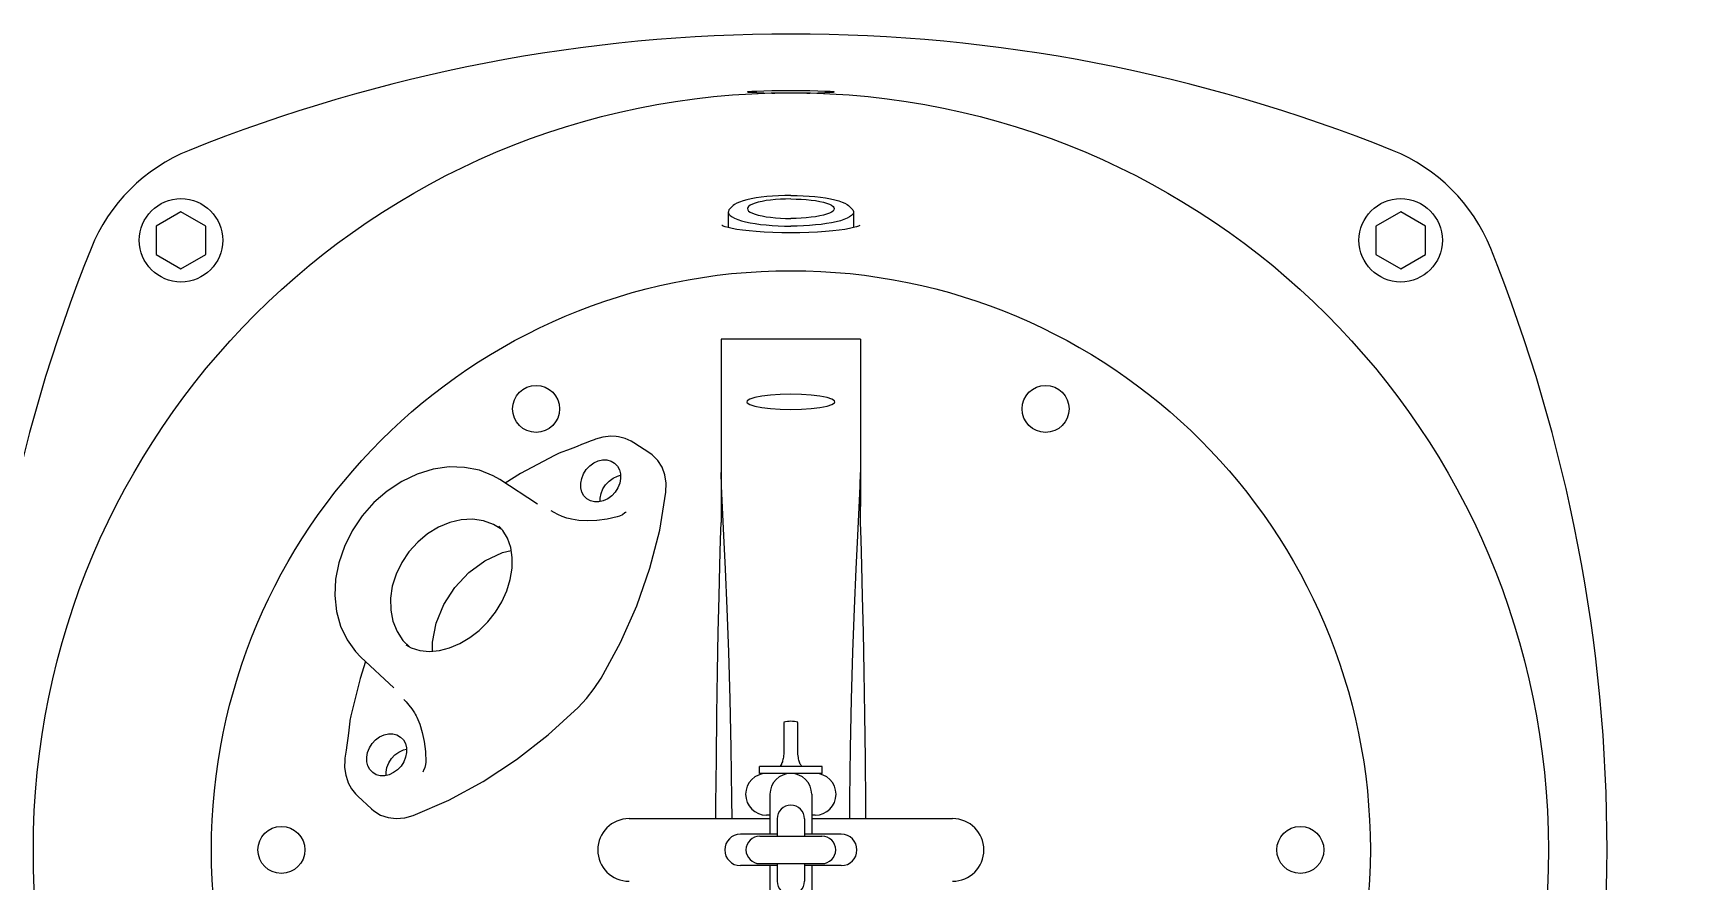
# Model space of a CAD drawing. Extents: x 0 to 216, y -5 to 280.
# Drawn here: x 119.1 to 124.65, y 203.22 to 206.09 of the extents above; entities that cross this region are included whole.
import ezdxf

# ---------------------------------------------------------------- set-up
doc = ezdxf.new("R2010")
doc.units = 0
doc.header["$LTSCALE"] = 10
doc.header["$MEASUREMENT"] = 0
doc.linetypes.add('SHORT_DASH', pattern=[0.125, 0.03125, -0.0625, 0.03125])
doc.layers.add('CADdetails-7-VERYFINE', color=7, linetype='CONTINUOUS')
doc.layers.add('CADdetails-9-EXTRAFINE', color=9, linetype='CONTINUOUS')
doc.styles.add('CADdetails-DIMENSIONS', font='ARIALN.TTF', dxfattribs={"height": 2.38})
doc.dimstyles.new('CADdetails-LEADER', dxfattribs={"dimtxt": 2.38, "dimasz": 2.38, "dimexe": 0.5, "dimexo": 1.5, "dimgap": 1, "dimtad": 0, "dimzin": 0, "dimdsep": 46, "dimtxsty": 'CADdetails-DIMENSIONS', "dimcen": 1, "dimclrd": 256, "dimclre": 256, "dimclrt": 256, "dimadec": 0, "dimazin": 0, "dimtfac": 1, "dimtdec": 4, "dimtofl": 0, "dimtmove": 0, "dimatfit": 3, "dimfxl": 1, "dimtolj": 1, "dimtzin": 0, "dimarcsym": 0})

msp = doc.modelspace()

# ---------------------------------------------------------------- linework, layer by layer
at = {"layer": 'CADdetails-9-EXTRAFINE', "linetype": 'Continuous'}
for p, q in [((121.5105, 205.8875), (121.5142, 205.8886)), ((121.5142, 205.8863), (121.5105, 205.8875)), ((121.5142, 205.8886), (121.525, 205.8897)), ((121.525, 205.8853), (121.5142, 205.8863)), ((121.525, 205.8897), (121.5425, 205.8907)), ((121.5425, 205.8843), (121.525, 205.8853)), ((121.5425, 205.8907), (121.5657, 205.8915)), ((121.5657, 205.8835), (121.5425, 205.8843)), ((121.5657, 205.8915), (121.5935, 205.8921)), ((121.5935, 205.8829), (121.5657, 205.8835)), ((121.5935, 205.8921), (121.6245, 205.8925)), ((121.6027, 205.8828), (121.5935, 205.8829)), ((121.6245, 205.8925), (121.6571, 205.8926)), ((121.6571, 205.8926), (121.6897, 205.8925)), ((121.6897, 205.8925), (121.7207, 205.8921)), ((121.7207, 205.8829), (121.7115, 205.8828)), ((121.7207, 205.8921), (121.7485, 205.8915)), ((121.7485, 205.8835), (121.7207, 205.8829)), ((121.7485, 205.8915), (121.7717, 205.8907)), ((121.7717, 205.8843), (121.7485, 205.8835)), ((121.7717, 205.8907), (121.7892, 205.8897)), ((121.7892, 205.8853), (121.7717, 205.8843)), ((121.7892, 205.8897), (121.8, 205.8886)), ((121.8, 205.8863), (121.7892, 205.8853)), ((121.8, 205.8886), (121.8037, 205.8875)), ((121.8037, 205.8875), (121.8, 205.8863)), ((121.475, 205.512), (121.4675, 205.5076)), ((121.4844, 205.5161), (121.475, 205.512)), ((121.4958, 205.5201), (121.4844, 205.5161)), ((121.5089, 205.5237), (121.4958, 205.5201)), ((121.5237, 205.527), (121.5089, 205.5237)), ((121.5399, 205.53), (121.5237, 205.527)), ((121.5364, 205.5125), (121.5273, 205.5091)), ((121.5474, 205.5156), (121.5364, 205.5125)), ((121.5574, 205.5325), (121.5399, 205.53)), ((121.5599, 205.5184), (121.5474, 205.5156)), ((121.576, 205.5347), (121.5574, 205.5325)), ((121.5738, 205.5209), (121.5599, 205.5184)), ((121.589, 205.5229), (121.5738, 205.5209)), ((121.5955, 205.5363), (121.576, 205.5347)), ((121.6051, 205.5245), (121.589, 205.5229)), ((121.6156, 205.5376), (121.5955, 205.5363)), ((121.622, 205.5257), (121.6051, 205.5245)), ((121.6363, 205.5383), (121.6156, 205.5376)), ((121.6394, 205.5264), (121.622, 205.5257)), ((121.6571, 205.5385), (121.6363, 205.5383)), ((121.6571, 205.5267), (121.6394, 205.5264)), ((121.6571, 205.5385), (121.6779, 205.5383)), ((121.6571, 205.5267), (121.6748, 205.5264)), ((121.6748, 205.5264), (121.6922, 205.5257)), ((121.6779, 205.5383), (121.6986, 205.5376)), ((121.6922, 205.5257), (121.7091, 205.5245)), ((121.6986, 205.5376), (121.7187, 205.5363)), ((121.7091, 205.5245), (121.7252, 205.5229)), ((121.7187, 205.5363), (121.7382, 205.5347)), ((121.7252, 205.5229), (121.7404, 205.5209)), ((121.7382, 205.5347), (121.7568, 205.5325)), ((121.7404, 205.5209), (121.7543, 205.5184)), ((121.7543, 205.5184), (121.7668, 205.5156)), ((121.7568, 205.5325), (121.7743, 205.53)), ((121.7668, 205.5156), (121.7778, 205.5125)), ((121.7743, 205.53), (121.7905, 205.527)), ((121.7778, 205.5125), (121.7869, 205.5091)), ((121.7905, 205.527), (121.8053, 205.5237)), ((121.8053, 205.5237), (121.8184, 205.5201)), ((121.8184, 205.5201), (121.8298, 205.5161)), ((121.8298, 205.5161), (121.8393, 205.512)), ((121.8393, 205.512), (121.8467, 205.5076)), ((119.6003, 205.4832), (119.517, 205.4351)), ((119.6837, 205.4351), (119.6003, 205.4832)), ((121.4463, 205.4847), (121.446, 205.4823)), ((121.446, 205.4823), (121.446, 205.4298)), ((121.446, 205.4823), (121.4463, 205.4799)), ((121.4484, 205.4895), (121.4463, 205.4847)), ((121.4463, 205.4799), (121.4484, 205.4751)), ((121.4517, 205.4933), (121.4484, 205.4895)), ((121.4484, 205.4751), (121.4527, 205.4704)), ((121.4631, 205.5041), (121.4517, 205.4933)), ((121.4527, 205.4704), (121.4591, 205.4659)), ((121.4591, 205.4659), (121.4676, 205.4614)), ((121.4675, 205.5076), (121.4631, 205.5041)), ((121.4676, 205.4614), (121.4779, 205.4572)), ((121.4779, 205.4572), (121.4902, 205.4533)), ((121.5116, 205.4977), (121.5105, 205.4938)), ((121.5105, 205.4938), (121.5116, 205.4898)), ((121.5148, 205.5016), (121.5116, 205.4977)), ((121.5116, 205.4898), (121.5148, 205.4859)), ((121.52, 205.5054), (121.5148, 205.5016)), ((121.5148, 205.4859), (121.52, 205.4821)), ((121.5273, 205.5091), (121.52, 205.5054)), ((121.52, 205.4821), (121.5273, 205.4785)), ((121.5273, 205.4785), (121.5364, 205.4751)), ((121.5364, 205.4751), (121.5474, 205.4719)), ((121.5474, 205.4719), (121.5599, 205.4691)), ((121.5599, 205.4691), (121.5738, 205.4667)), ((121.5738, 205.4667), (121.589, 205.4646)), ((121.589, 205.4646), (121.6051, 205.463)), ((121.6051, 205.463), (121.622, 205.4618)), ((121.622, 205.4618), (121.6394, 205.4611)), ((121.6394, 205.4611), (121.6571, 205.4608)), ((121.6748, 205.4611), (121.6571, 205.4608)), ((121.6922, 205.4618), (121.6748, 205.4611)), ((121.7091, 205.463), (121.6922, 205.4618)), ((121.7252, 205.4646), (121.7091, 205.463)), ((121.7404, 205.4667), (121.7252, 205.4646)), ((121.7543, 205.4691), (121.7404, 205.4667)), ((121.7668, 205.4719), (121.7543, 205.4691)), ((121.7778, 205.4751), (121.7668, 205.4719)), ((121.7869, 205.4785), (121.7778, 205.4751)), ((121.7869, 205.5091), (121.7942, 205.5054)), ((121.7942, 205.4821), (121.7869, 205.4785)), ((121.7942, 205.5054), (121.7995, 205.5016)), ((121.7995, 205.4859), (121.7942, 205.4821)), ((121.7995, 205.5016), (121.8026, 205.4977)), ((121.8026, 205.4898), (121.7995, 205.4859)), ((121.8026, 205.4977), (121.8037, 205.4938)), ((121.8037, 205.4938), (121.8026, 205.4898)), ((121.8363, 205.4572), (121.824, 205.4533)), ((121.8466, 205.4614), (121.8363, 205.4572)), ((121.8551, 205.4659), (121.8466, 205.4614)), ((121.8467, 205.5076), (121.8511, 205.5041)), ((121.8511, 205.5041), (121.8625, 205.4933)), ((121.8615, 205.4704), (121.8551, 205.4659)), ((121.8658, 205.4751), (121.8615, 205.4704)), ((121.8625, 205.4933), (121.8658, 205.4895)), ((121.8658, 205.4895), (121.8679, 205.4847)), ((121.8679, 205.4799), (121.8658, 205.4751)), ((121.8679, 205.4847), (121.8682, 205.4823)), ((121.8682, 205.4823), (121.8679, 205.4799)), ((121.8682, 205.4823), (121.8682, 205.4298)), ((123.7139, 205.4832), (123.6305, 205.4351)), ((123.7972, 205.4351), (123.7139, 205.4832)), ((119.517, 205.4351), (119.517, 205.3389)), ((119.6837, 205.3389), (119.6837, 205.4351)), ((121.4249, 205.4368), (121.4245, 205.437)), ((121.4285, 205.4352), (121.4249, 205.4368)), ((121.4355, 205.4327), (121.4285, 205.4352)), ((121.4458, 205.4298), (121.4355, 205.4327)), ((121.4591, 205.4268), (121.4458, 205.4298)), ((121.4754, 205.4239), (121.4591, 205.4268)), ((121.4944, 205.4211), (121.4754, 205.4239)), ((121.4902, 205.4533), (121.5041, 205.4497)), ((121.516, 205.4187), (121.4944, 205.4211)), ((121.5041, 205.4497), (121.5196, 205.4464)), ((121.5402, 205.4165), (121.516, 205.4187)), ((121.5196, 205.4464), (121.5365, 205.4434)), ((121.5365, 205.4434), (121.5546, 205.4409)), ((121.5669, 205.4147), (121.5402, 205.4165)), ((121.5546, 205.4409), (121.5738, 205.4388)), ((121.5959, 205.4134), (121.5669, 205.4147)), ((121.5738, 205.4388), (121.5939, 205.4371)), ((121.5939, 205.4371), (121.6146, 205.4359)), ((121.6271, 205.4126), (121.5959, 205.4134)), ((121.6146, 205.4359), (121.6357, 205.4352)), ((121.6571, 205.4123), (121.6271, 205.4126)), ((121.6357, 205.4352), (121.6571, 205.4349)), ((121.6785, 205.4352), (121.6571, 205.4349)), ((121.6871, 205.4126), (121.6571, 205.4123)), ((121.6996, 205.4359), (121.6785, 205.4352)), ((121.7183, 205.4134), (121.6871, 205.4126)), ((121.7203, 205.4371), (121.6996, 205.4359)), ((121.7473, 205.4147), (121.7183, 205.4134)), ((121.7404, 205.4388), (121.7203, 205.4371)), ((121.7596, 205.4409), (121.7404, 205.4388)), ((121.774, 205.4165), (121.7473, 205.4147)), ((121.7777, 205.4434), (121.7596, 205.4409)), ((121.7982, 205.4187), (121.774, 205.4165)), ((121.7946, 205.4464), (121.7777, 205.4434)), ((121.8101, 205.4497), (121.7946, 205.4464)), ((121.8198, 205.4211), (121.7982, 205.4187)), ((121.824, 205.4533), (121.8101, 205.4497)), ((121.8388, 205.4239), (121.8198, 205.4211)), ((121.8551, 205.4268), (121.8388, 205.4239)), ((121.8684, 205.4298), (121.8551, 205.4268)), ((121.8787, 205.4327), (121.8684, 205.4298)), ((121.8857, 205.4352), (121.8787, 205.4327)), ((121.8893, 205.4368), (121.8857, 205.4352)), ((121.8893, 205.4367), (121.8896, 205.4369)), ((121.8896, 205.4369), (121.8893, 205.4368)), ((123.6305, 205.4351), (123.6305, 205.3389)), ((123.7972, 205.3389), (123.7972, 205.4351)), ((119.517, 205.3389), (119.6003, 205.2907)), ((119.6003, 205.2907), (119.6837, 205.3389)), ((123.6305, 205.3389), (123.7139, 205.2907)), ((123.7139, 205.2907), (123.7972, 205.3389)), ((121.8917, 205.0531), (121.4225, 205.0531)), ((121.4225, 205.0531), (121.4225, 204.5103)), ((121.8917, 205.0531), (121.8917, 204.4886)), ((121.5099, 204.8454), (121.5089, 204.8414)), ((121.5185, 204.8515), (121.5099, 204.8454)), ((121.5351, 204.857), (121.5185, 204.8515)), ((121.5588, 204.8616), (121.5351, 204.857)), ((121.5882, 204.8651), (121.5588, 204.8616)), ((121.6216, 204.8673), (121.5882, 204.8651)), ((121.6571, 204.8681), (121.6216, 204.8673)), ((121.6926, 204.8673), (121.6571, 204.8681)), ((121.726, 204.8651), (121.6926, 204.8673)), ((121.7554, 204.8616), (121.726, 204.8651)), ((121.7791, 204.857), (121.7554, 204.8616)), ((121.7958, 204.8515), (121.7791, 204.857)), ((121.8043, 204.8454), (121.7958, 204.8515)), ((121.8053, 204.8414), (121.8043, 204.8454)), ((121.5089, 204.8414), (121.5099, 204.8392)), ((121.5099, 204.8392), (121.5185, 204.8332)), ((121.5185, 204.8332), (121.5351, 204.8277)), ((121.5351, 204.8277), (121.5588, 204.8231)), ((121.5588, 204.8231), (121.5882, 204.8195)), ((121.5882, 204.8195), (121.6216, 204.8173)), ((121.6216, 204.8173), (121.6571, 204.8166)), ((121.6571, 204.8166), (121.6926, 204.8173)), ((121.6926, 204.8173), (121.726, 204.8195)), ((121.726, 204.8195), (121.7554, 204.8231)), ((121.7554, 204.8231), (121.7791, 204.8277)), ((121.7791, 204.8277), (121.7958, 204.8332)), ((121.7958, 204.8332), (121.8043, 204.8392)), ((121.8043, 204.8392), (121.8053, 204.8414)), ((120.9043, 204.6793), (120.885, 204.6721)), ((120.9223, 204.6857), (120.9043, 204.6793)), ((120.9367, 204.6915), (120.9223, 204.6857)), ((120.9512, 204.6976), (120.9367, 204.6915)), ((120.967, 204.7041), (120.9512, 204.6976)), ((120.9805, 204.7095), (120.967, 204.7041)), ((120.9865, 204.7118), (120.9805, 204.7095)), ((120.9934, 204.7144), (120.9865, 204.7118)), ((120.9987, 204.7164), (120.9934, 204.7144)), ((121.0234, 204.7232), (120.9987, 204.7164)), ((121.0496, 204.7258), (121.0234, 204.7232)), ((121.0678, 204.7248), (121.0496, 204.7258)), ((121.0676, 204.7249), (121.0678, 204.7249)), ((121.0762, 204.7236), (121.0676, 204.7249)), ((121.0983, 204.7179), (121.0762, 204.7236)), ((121.1186, 204.7089), (121.0983, 204.7179)), ((121.1276, 204.7036), (121.1186, 204.7089)), ((121.181, 204.6691), (121.1275, 204.7036)), ((120.8597, 204.6606), (120.7449, 204.5997)), ((120.8738, 204.6673), (120.8597, 204.6606)), ((120.8762, 204.6684), (120.8738, 204.6673)), ((120.885, 204.6721), (120.8762, 204.6684)), ((120.9672, 204.6134), (120.9789, 204.6258)), ((120.9789, 204.6258), (120.9924, 204.6357)), ((120.9924, 204.6357), (121.0071, 204.6425)), ((121.0071, 204.6425), (121.0222, 204.646)), ((121.0222, 204.646), (121.037, 204.646)), ((121.037, 204.646), (121.0508, 204.6424)), ((121.0508, 204.6424), (121.0628, 204.6355)), ((121.0628, 204.6355), (121.0724, 204.6255)), ((121.0724, 204.6255), (121.0792, 204.6131)), ((121.1893, 204.6631), (121.181, 204.6691)), ((121.2082, 204.6446), (121.1893, 204.6631)), ((121.2226, 204.6219), (121.2082, 204.6446)), ((120.3451, 204.5734), (120.2961, 204.5411)), ((120.3971, 204.5981), (120.3451, 204.5734)), ((120.4507, 204.6146), (120.3971, 204.5981)), ((120.5047, 204.6223), (120.4507, 204.6146)), ((120.5569, 204.621), (120.5047, 204.6223)), ((120.6067, 204.611), (120.5569, 204.621)), ((120.6527, 204.5926), (120.6067, 204.611)), ((120.6752, 204.5795), (120.6527, 204.5926)), ((120.8026, 204.4971), (120.6751, 204.5796)), ((120.7449, 204.5997), (120.6934, 204.5678)), ((120.9486, 204.5676), (120.9517, 204.5835)), ((120.9517, 204.5835), (120.958, 204.5991)), ((120.958, 204.5991), (120.9672, 204.6134)), ((121.0324, 204.5624), (121.0441, 204.5749)), ((121.0441, 204.5749), (121.0576, 204.5847)), ((121.0576, 204.5847), (121.0723, 204.5916)), ((121.0723, 204.5916), (121.0829, 204.5941)), ((121.0792, 204.6131), (121.0828, 204.5987)), ((121.0831, 204.5832), (121.08, 204.5673)), ((121.0828, 204.5987), (121.0831, 204.5832)), ((121.2322, 204.5959), (121.2226, 204.6219)), ((121.2367, 204.5675), (121.2322, 204.5959)), ((121.4237, 204.5571), (121.4225, 204.6041)), ((121.8905, 204.5571), (121.8917, 204.6041)), ((120.2961, 204.5411), (120.2512, 204.5019)), ((120.9488, 204.5521), (120.9486, 204.5676)), ((120.9525, 204.5378), (120.9488, 204.5521)), ((120.9593, 204.5253), (120.9525, 204.5378)), ((120.9689, 204.5153), (120.9593, 204.5253)), ((120.9809, 204.5084), (120.9689, 204.5153)), ((121.0138, 204.5167), (121.0169, 204.5326)), ((121.014, 204.5058), (121.0138, 204.5167)), ((121.0169, 204.5326), (121.0232, 204.5481)), ((121.0232, 204.5481), (121.0324, 204.5624)), ((121.0393, 204.5151), (121.0246, 204.5083)), ((121.0528, 204.525), (121.0393, 204.5151)), ((121.0644, 204.5374), (121.0528, 204.525)), ((121.0737, 204.5518), (121.0644, 204.5374)), ((121.08, 204.5673), (121.0737, 204.5518)), ((121.2147, 204.4091), (121.2358, 204.5376)), ((121.2358, 204.5376), (121.2367, 204.5675)), ((121.4269, 204.4857), (121.4237, 204.5571)), ((121.8873, 204.4857), (121.8905, 204.5571)), ((120.2512, 204.5019), (120.2115, 204.4569)), ((120.8489, 204.4741), (120.8489, 204.4742)), ((120.8585, 204.4684), (120.8489, 204.4742)), ((120.8713, 204.4617), (120.8585, 204.4684)), ((120.886, 204.4554), (120.8713, 204.4617)), ((120.9946, 204.5048), (120.9809, 204.5084)), ((121.0095, 204.5048), (120.9946, 204.5048)), ((121.0246, 204.5083), (121.0095, 204.5048)), ((121.089, 204.4611), (121.0797, 204.4563)), ((121.0972, 204.467), (121.089, 204.4611)), ((121.0995, 204.469), (121.0972, 204.467)), ((121.102, 204.4713), (121.0995, 204.469)), ((121.4223, 204.4716), (121.4221, 204.4546)), ((121.4224, 204.4864), (121.4223, 204.4716)), ((121.4225, 204.4993), (121.4224, 204.4864)), ((121.4225, 204.5103), (121.4225, 204.4993)), ((121.4314, 204.3912), (121.4269, 204.4857)), ((121.8828, 204.3912), (121.8873, 204.4857)), ((121.8917, 204.4993), (121.8917, 204.5103)), ((121.8918, 204.4864), (121.8917, 204.4993)), ((121.8919, 204.4716), (121.8918, 204.4864)), ((121.8921, 204.4546), (121.8919, 204.4716)), ((120.178, 204.4073), (120.1515, 204.3543)), ((120.2115, 204.4569), (120.178, 204.4073)), ((120.4683, 204.419), (120.4319, 204.3969)), ((120.5065, 204.4348), (120.4683, 204.419)), ((120.5454, 204.4439), (120.5065, 204.4348)), ((120.5839, 204.4458), (120.5454, 204.4439)), ((120.6208, 204.4406), (120.5839, 204.4458)), ((120.6548, 204.4284), (120.6208, 204.4406)), ((120.6825, 204.4113), (120.6548, 204.4284)), ((120.6853, 204.4081), (120.6717, 204.423)), ((120.7014, 204.3816), (120.6853, 204.4081)), ((120.9013, 204.45), (120.886, 204.4554)), ((120.9067, 204.4485), (120.9013, 204.45)), ((120.9129, 204.4469), (120.9067, 204.4485)), ((120.9172, 204.446), (120.9129, 204.4469)), ((120.9423, 204.4421), (120.9172, 204.446)), ((120.9715, 204.4405), (120.9423, 204.4421)), ((121.0033, 204.4415), (120.9715, 204.4405)), ((121.0372, 204.4457), (121.0033, 204.4415)), ((121.0716, 204.4535), (121.0372, 204.4457)), ((121.0797, 204.4563), (121.0716, 204.4535)), ((121.1819, 204.2809), (121.2147, 204.4091)), ((121.4202, 204.3779), (121.4217, 204.4354)), ((121.4221, 204.4546), (121.4217, 204.4354)), ((121.8925, 204.4354), (121.8921, 204.4546)), ((121.894, 204.3779), (121.8925, 204.4354)), ((120.1515, 204.3543), (120.1326, 204.2993)), ((120.3985, 204.3691), (120.3691, 204.3365)), ((120.4319, 204.3969), (120.3985, 204.3691)), ((120.7122, 204.3508), (120.7014, 204.3816)), ((120.7174, 204.3168), (120.7122, 204.3508)), ((121.4179, 204.2903), (121.4202, 204.3779)), ((121.4366, 204.2771), (121.4314, 204.3912)), ((121.8776, 204.2771), (121.8828, 204.3912)), ((121.8963, 204.2903), (121.894, 204.3779)), ((120.1326, 204.2993), (120.1217, 204.2435)), ((120.3446, 204.3001), (120.3257, 204.261)), ((120.3691, 204.3365), (120.3446, 204.3001)), ((120.5708, 204.2658), (120.6254, 204.3058)), ((120.6254, 204.3058), (120.6847, 204.3335)), ((120.6847, 204.3335), (120.7138, 204.3402)), ((120.7169, 204.2805), (120.7174, 204.3168)), ((120.1217, 204.2435), (120.1191, 204.1881)), ((120.3257, 204.261), (120.313, 204.2203)), ((120.5237, 204.2157), (120.5708, 204.2658)), ((120.6992, 204.2047), (120.7108, 204.2429)), ((120.7108, 204.2429), (120.7169, 204.2805)), ((121.1378, 204.1541), (121.1819, 204.2809)), ((121.4152, 204.1857), (121.4179, 204.2903)), ((121.4421, 204.145), (121.4366, 204.2771)), ((121.8721, 204.145), (121.8776, 204.2771)), ((121.899, 204.1857), (121.8963, 204.2903)), ((120.1191, 204.1881), (120.1249, 204.1346)), ((120.313, 204.2203), (120.3069, 204.1794)), ((120.4864, 204.1579), (120.5237, 204.2157)), ((120.6823, 204.1675), (120.6992, 204.2047)), ((121.4125, 204.065), (121.4152, 204.1857)), ((121.9017, 204.065), (121.899, 204.1857)), ((120.1249, 204.1346), (120.1387, 204.0849)), ((120.3069, 204.1794), (120.3076, 204.1394)), ((120.3076, 204.1394), (120.315, 204.1016)), ((120.4609, 204.0952), (120.4864, 204.1579)), ((120.635, 204.0997), (120.6607, 204.1322)), ((120.6607, 204.1322), (120.6823, 204.1675)), ((121.0827, 204.03), (121.1378, 204.1541)), ((121.4475, 203.9975), (121.4421, 204.145)), ((121.8667, 203.9975), (121.8721, 204.145)), ((120.1387, 204.0849), (120.1603, 204.0395)), ((120.315, 204.1016), (120.329, 204.0671)), ((120.4483, 204.031), (120.4609, 204.0952)), ((120.5745, 204.0465), (120.6061, 204.071)), ((120.6061, 204.071), (120.635, 204.0997)), ((120.1603, 204.0395), (120.1892, 203.9995)), ((120.329, 204.0671), (120.349, 204.037)), ((120.349, 204.037), (120.3724, 204.0144)), ((120.3584, 204.0219), (120.3762, 204.0123)), ((120.4489, 204.0011), (120.4483, 204.031)), ((120.5064, 204.0122), (120.5409, 204.0267)), ((120.5409, 204.0267), (120.5745, 204.0465)), ((121.0173, 203.9098), (121.0827, 204.03)), ((121.4099, 203.9307), (121.4125, 204.065)), ((121.9043, 203.9307), (121.9017, 204.065)), ((120.1892, 203.9995), (120.2073, 203.9807)), ((120.2231, 203.9659), (120.2046, 203.9082)), ((120.2072, 203.9808), (120.3181, 203.877)), ((120.3762, 204.0123), (120.4057, 204.0031)), ((120.4057, 204.0031), (120.438, 204.0001)), ((120.438, 204.0001), (120.4718, 204.0032)), ((120.4718, 204.0032), (120.5064, 204.0122)), ((121.4522, 203.839), (121.4475, 203.9975)), ((121.862, 203.839), (121.8667, 203.9975)), ((120.2046, 203.9082), (120.1733, 203.7821)), ((120.9943, 203.8747), (121.0173, 203.9098)), ((121.4076, 203.7875), (121.4099, 203.9307)), ((121.9066, 203.7875), (121.9043, 203.9307)), ((120.9684, 203.8415), (120.9943, 203.8747)), ((120.3516, 203.8377), (120.3516, 203.8376)), ((120.3516, 203.8377), (120.3596, 203.8297)), ((120.3596, 203.8297), (120.3691, 203.8189)), ((120.3691, 203.8189), (120.3788, 203.8062)), ((120.3788, 203.8062), (120.3877, 203.7926)), ((120.3877, 203.7926), (120.3905, 203.7878)), ((120.8391, 203.7182), (120.94, 203.8108)), ((120.94, 203.8108), (120.9684, 203.8415)), ((121.4559, 203.673), (121.4522, 203.839)), ((121.8583, 203.673), (121.862, 203.839)), ((120.1682, 203.7547), (120.166, 203.7343)), ((120.1697, 203.7642), (120.1682, 203.7547)), ((120.1702, 203.7668), (120.1697, 203.7642)), ((120.1733, 203.7821), (120.1702, 203.7668)), ((120.3905, 203.7878), (120.3936, 203.7821)), ((120.3936, 203.7821), (120.3955, 203.7782)), ((120.3955, 203.7782), (120.4053, 203.7547)), ((120.4053, 203.7547), (120.414, 203.7268)), ((121.4058, 203.6379), (121.4076, 203.7875)), ((121.6336, 203.7607), (121.6336, 203.6657)), ((121.6806, 203.6657), (121.6806, 203.7607)), ((121.9084, 203.6379), (121.9066, 203.7875)), ((120.1595, 203.6842), (120.157, 203.6672)), ((120.162, 203.6998), (120.1595, 203.6842)), ((120.1641, 203.7153), (120.162, 203.6998)), ((120.166, 203.7343), (120.1641, 203.7153)), ((120.2359, 203.6748), (120.2451, 203.6891)), ((120.2451, 203.6891), (120.2568, 203.7016)), ((120.2568, 203.7016), (120.2703, 203.7114)), ((120.2703, 203.7114), (120.285, 203.7183)), ((120.285, 203.7183), (120.3001, 203.7218)), ((120.3001, 203.7218), (120.3149, 203.7218)), ((120.3149, 203.7218), (120.3287, 203.7182)), ((120.3287, 203.7182), (120.3407, 203.7112)), ((120.3407, 203.7112), (120.3503, 203.7013)), ((120.3503, 203.7013), (120.3571, 203.6888)), ((120.3571, 203.6888), (120.3607, 203.6745)), ((120.414, 203.7268), (120.4206, 203.6958)), ((120.4206, 203.6958), (120.4247, 203.6618)), ((120.732, 203.6348), (120.8391, 203.7182)), ((120.1528, 203.6337), (120.1522, 203.6081)), ((120.1534, 203.6393), (120.1528, 203.6337)), ((120.1543, 203.6466), (120.1534, 203.6393)), ((120.1551, 203.653), (120.1543, 203.6466)), ((120.157, 203.6672), (120.1551, 203.653)), ((120.2265, 203.6434), (120.2296, 203.6593)), ((120.2268, 203.6279), (120.2265, 203.6434)), ((120.2304, 203.6135), (120.2268, 203.6279)), ((120.2296, 203.6593), (120.2359, 203.6748)), ((120.3011, 203.6239), (120.3103, 203.6382)), ((120.3103, 203.6382), (120.322, 203.6506)), ((120.322, 203.6506), (120.3355, 203.6605)), ((120.3355, 203.6605), (120.3502, 203.6674)), ((120.3516, 203.6275), (120.3424, 203.6132)), ((120.3502, 203.6674), (120.3608, 203.6698)), ((120.3579, 203.643), (120.3516, 203.6275)), ((120.361, 203.6589), (120.3579, 203.643)), ((120.3607, 203.6745), (120.361, 203.6589)), ((120.4247, 203.6618), (120.4255, 203.6265)), ((120.4255, 203.6265), (120.4247, 203.618)), ((120.6197, 203.5613), (120.732, 203.6348)), ((121.4046, 203.4844), (121.4058, 203.6379)), ((121.4583, 203.5022), (121.4559, 203.673)), ((121.6284, 203.6278), (121.6272, 203.6244)), ((121.6293, 203.6311), (121.6284, 203.6278)), ((121.6303, 203.6348), (121.6293, 203.6311)), ((121.6312, 203.6391), (121.6303, 203.6348)), ((121.6319, 203.6435), (121.6312, 203.6391)), ((121.6326, 203.6483), (121.6319, 203.6435)), ((121.6331, 203.6537), (121.6326, 203.6483)), ((121.6335, 203.6595), (121.6331, 203.6537)), ((121.6336, 203.6657), (121.6335, 203.6595)), ((121.6807, 203.6591), (121.6806, 203.6657)), ((121.6811, 203.653), (121.6807, 203.6591)), ((121.6817, 203.6473), (121.6811, 203.653)), ((121.6825, 203.6423), (121.6817, 203.6473)), ((121.6833, 203.6376), (121.6825, 203.6423)), ((121.6843, 203.6332), (121.6833, 203.6376)), ((121.6853, 203.6295), (121.6843, 203.6332)), ((121.6865, 203.6259), (121.6853, 203.6295)), ((121.6877, 203.6226), (121.6865, 203.6259)), ((121.8559, 203.5022), (121.8583, 203.673)), ((121.9096, 203.4844), (121.9084, 203.6379)), ((120.1522, 203.6081), (120.156, 203.582)), ((120.156, 203.582), (120.1613, 203.5646)), ((120.2372, 203.601), (120.2304, 203.6135)), ((120.2468, 203.5911), (120.2372, 203.601)), ((120.2588, 203.5841), (120.2468, 203.5911)), ((120.2725, 203.5806), (120.2588, 203.5841)), ((120.2874, 203.5805), (120.2725, 203.5806)), ((120.3025, 203.584), (120.2874, 203.5805)), ((120.2917, 203.5925), (120.2948, 203.6084)), ((120.2919, 203.5816), (120.2917, 203.5925)), ((120.2948, 203.6084), (120.3011, 203.6239)), ((120.3172, 203.5909), (120.3025, 203.584)), ((120.3307, 203.6008), (120.3172, 203.5909)), ((120.3424, 203.6132), (120.3307, 203.6008)), ((120.4172, 203.5957), (120.4156, 203.5927)), ((120.4186, 203.5985), (120.4172, 203.5957)), ((120.4223, 203.6079), (120.4186, 203.5985)), ((120.4247, 203.618), (120.4223, 203.6079)), ((121.7627, 203.6117), (121.5515, 203.6117)), ((121.5515, 203.5882), (121.5515, 203.6117)), ((121.7627, 203.5882), (121.5515, 203.5882)), ((121.6191, 203.612), (121.6175, 203.6117)), ((121.6209, 203.6133), (121.6191, 203.612)), ((121.6222, 203.6148), (121.6209, 203.6133)), ((121.6236, 203.6167), (121.6222, 203.6148)), ((121.625, 203.6193), (121.6236, 203.6167)), ((121.6261, 203.6216), (121.625, 203.6193)), ((121.6272, 203.6244), (121.6261, 203.6216)), ((121.6888, 203.6199), (121.6877, 203.6226)), ((121.6903, 203.6172), (121.6888, 203.6199)), ((121.6918, 203.615), (121.6903, 203.6172)), ((121.6932, 203.6134), (121.6918, 203.615)), ((121.6951, 203.6121), (121.6932, 203.6134)), ((121.6967, 203.6117), (121.6951, 203.6121)), ((121.7627, 203.5882), (121.7627, 203.6117)), ((120.1613, 203.5646), (120.1613, 203.5648)), ((120.1613, 203.5647), (120.1645, 203.5568)), ((120.1645, 203.5568), (120.1754, 203.5367)), ((120.1754, 203.5367), (120.189, 203.5192)), ((120.189, 203.5192), (120.1964, 203.5117)), ((120.5032, 203.4985), (120.6197, 203.5613)), ((121.5867, 203.5179), (121.5867, 203.383)), ((121.7275, 203.5179), (121.7275, 203.383)), ((120.2428, 203.4683), (120.1964, 203.5118)), ((120.2428, 203.4683), (120.2506, 203.4616)), ((120.2506, 203.4616), (120.2732, 203.4478)), ((120.3837, 203.4469), (120.5032, 203.4985)), ((121.4045, 203.4358), (121.4046, 203.4844)), ((121.4587, 203.4358), (121.4583, 203.5022)), ((121.8555, 203.4358), (121.8559, 203.5022)), ((121.9097, 203.4358), (121.9096, 203.4844)), ((120.2732, 203.4478), (120.2986, 203.4393)), ((120.2986, 203.4393), (120.3262, 203.4362)), ((120.3262, 203.4362), (120.3549, 203.4388)), ((120.3549, 203.4388), (120.3837, 203.4469)), ((121.1117, 203.4358), (121.5867, 203.4358)), ((121.5867, 203.4475), (121.575, 203.4475)), ((121.6108, 203.4352), (121.6108, 203.3765)), ((121.7034, 203.4352), (121.7034, 203.3765)), ((121.7392, 203.4475), (121.7275, 203.4475)), ((121.7275, 203.4358), (122.2025, 203.4358)), ((121.6108, 203.383), (121.487, 203.383)), ((121.5521, 203.3765), (121.7621, 203.3765)), ((121.8272, 203.383), (121.7034, 203.383)), ((121.6108, 203.2774), (121.487, 203.2774)), ((121.5521, 203.2839), (121.7621, 203.2839)), ((121.5867, 203.2774), (121.5867, 203.1425)), ((121.6108, 203.2839), (121.6108, 203.2252)), ((121.7034, 203.2839), (121.7034, 203.2252)), ((121.8272, 203.2774), (121.7034, 203.2774)), ((121.7275, 203.2774), (121.7275, 203.1425))]:
    msp.add_line(p, q, dxfattribs=at)
msp.add_lwpolyline([(127.1422, 204.8968, 0), (127.1431, 204.9479, -0.000148)], format="xyb", dxfattribs=at)
for centre, radius in [((124.406, 196.4993), 18.5358), ((124.406, 196.4993), 17.6496), ((121.6571, 203.3302), 2.5548), ((119.6003, 205.387), 0.1407), ((123.7139, 205.387), 0.1407), ((121.6571, 203.3302), 1.9544), ((120.798, 204.8183), 0.0792), ((122.5162, 204.8183), 0.0792), ((119.9388, 203.3302), 0.0792), ((123.3754, 203.3302), 0.0792)]:
    msp.add_circle(centre, radius, dxfattribs=at)
at = {"layer": 'CADdetails-9-EXTRAFINE', "linetype": 'SHORT_DASH'}
for radius in [18.3143, 12.4064]:
    msp.add_circle((124.406, 196.4993), radius, dxfattribs=at)
at = {"layer": 'CADdetails-9-EXTRAFINE', "linetype": 'Continuous'}
for centre, radius, start, end in [((121.6571, 200.6431), 5.44, 68.0976, 111.9024), ((119.8504, 205.1369), 0.5966, 111.9024, 158.0976), ((123.4638, 205.1369), 0.5966, 21.9024, 68.0976), ((124.3442, 203.3302), 5.44, 158.0976, 201.9024), ((118.97, 203.3302), 5.44, 338.0976, 21.9024), ((121.6571, 203.6821), 0.0821, 73.3981, 106.6019), ((121.575, 203.5179), 0.0704, 90, 270), ((121.6571, 203.5179), 0.0704, 0, 180), ((121.7392, 203.5179), 0.0704, 270, 90), ((121.6571, 203.4352), 0.0463, 0, 180), ((121.1117, 203.3302), 0.1056, 90, 270), ((122.2025, 203.3302), 0.1056, 270, 90), ((121.487, 203.3302), 0.0528, 90, 270), ((121.5521, 203.3302), 0.0463, 90, 270), ((121.7621, 203.3302), 0.0463, 270, 90), ((121.8272, 203.3302), 0.0528, 270, 90), ((121.6571, 203.2252), 0.0463, 180, 0)]:
    msp.add_arc(centre, radius, start, end, dxfattribs=at)

# ---------------------------------------------------------------- leaders
at = {"layer": 'CADdetails-7-VERYFINE'}
msp.add_leader([(128.882, 202.603), (122.3777, 217.671), (121.62, 217.671)], dimstyle='CADdetails-LEADER', override={"dimgap": 1, "dimtad": 0}, dxfattribs=at)

doc.saveas('drawing.dxf')
